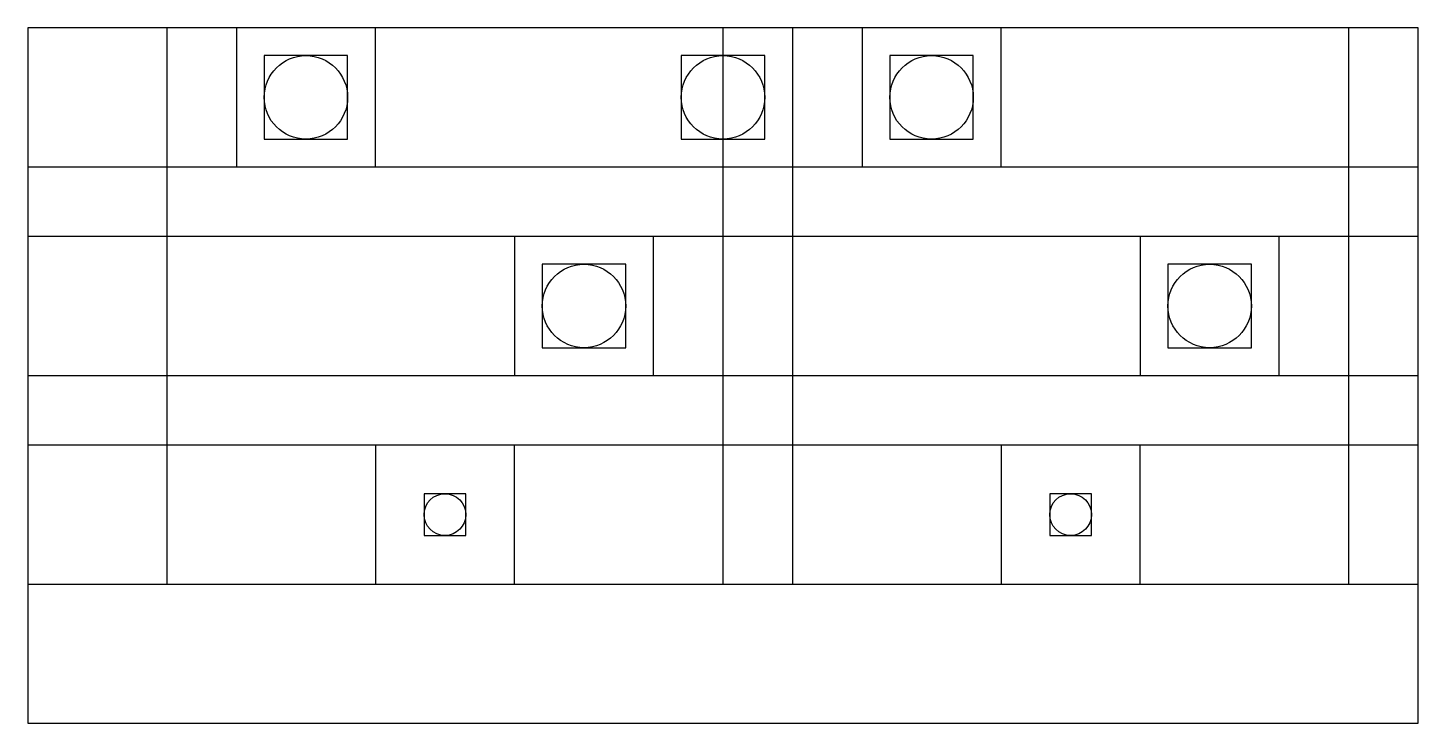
# Model space of a CAD drawing. Header units: millimetres. Extents: x 0 to 10, y 0 to 5.
import ezdxf

# ---------------------------------------------------------------- set-up
doc = ezdxf.new("R2010")
doc.units = ezdxf.units.MM
for name, color, linetype in [('Z0.0500mm_Copper', 7, 'CONTINUOUS'), ('Z0.6500mm_Copper', 7, 'CONTINUOUS'), ('Z1.0000mm_Copper', 7, 'CONTINUOUS'), ('Z1.0000mm_FR4', 7, 'CONTINUOUS'), ('Z1.0250mm_Copper', 7, 'CONTINUOUS'), ('Z1.2500mm_Copper', 7, 'CONTINUOUS'), ('Z1.3000mm_Copper', 7, 'CONTINUOUS'), ('Z1.6000mm_Copper', 7, 'CONTINUOUS'), ('Z1.9250mm_Copper', 7, 'CONTINUOUS'), ('Z1.9500mm_Component_Components', 7, 'CONTINUOUS'), ('Z1.9500mm_Copper', 7, 'CONTINUOUS')]:
    doc.layers.add(name, color=color, linetype=linetype)

msp = doc.modelspace()

# ---------------------------------------------------------------- linework, layer by layer
at = {"layer": 'Z0.0500mm_Copper', "color": 35, "true_color": 0xb87333}
msp.add_lwpolyline([(0, 4), (10, 4), (10, 5), (0, 5)], close=True, dxfattribs=at)
at = {"layer": 'Z0.6500mm_Copper', "color": 35, "true_color": 0xb87333}
msp.add_lwpolyline([(0, 2.5), (10, 2.5), (10, 3.5), (0, 3.5)], close=True, dxfattribs=at)
at = {"layer": 'Z1.0000mm_Copper', "color": 35, "true_color": 0xb87333}
for points in [[(1.7, 4.2), (2.3, 4.2), (2.3, 4.8), (1.7, 4.8)], [(4.7, 4.2), (5.3, 4.2), (5.3, 4.8), (4.7, 4.8)], [(6.2, 4.2), (6.8, 4.2), (6.8, 4.8), (6.2, 4.8)]]:
    msp.add_lwpolyline(points, close=True, dxfattribs=at)
at = {"layer": 'Z1.0000mm_FR4', "color": 97, "true_color": 0x2e7d32}
msp.add_lwpolyline([(0, 0), (10, 0), (10, 5), (0, 5)], close=True, dxfattribs=at)
at = {"layer": 'Z1.0000mm_FR4', "color": 0}
for centre, radius in [((2, 4.5), 0.3), ((5, 4.5), 0.3), ((5, 4.5), 0.3), ((6.5, 4.5), 0.3), ((4, 3), 0.3), ((8.5, 3), 0.3), ((3, 1.5), 0.15), ((7.5, 1.5), 0.15)]:
    msp.add_circle(centre, radius, dxfattribs=at)
at = {"layer": 'Z1.0250mm_Copper', "color": 35, "true_color": 0xb87333}
msp.add_lwpolyline([(4.7, 4.2), (5.3, 4.2), (5.3, 4.8), (4.7, 4.8)], close=True, dxfattribs=at)
at = {"layer": 'Z1.2500mm_Copper', "color": 35, "true_color": 0xb87333}
msp.add_lwpolyline([(0, 1), (10, 1), (10, 2), (0, 2)], close=True, dxfattribs=at)
at = {"layer": 'Z1.3000mm_Copper', "color": 35, "true_color": 0xb87333}
for points in [[(3.7, 2.7), (4.3, 2.7), (4.3, 3.3), (3.7, 3.3)], [(8.2, 2.7), (8.8, 2.7), (8.8, 3.3), (8.2, 3.3)]]:
    msp.add_lwpolyline(points, close=True, dxfattribs=at)
at = {"layer": 'Z1.6000mm_Copper', "color": 35, "true_color": 0xb87333}
for points in [[(2.85, 1.35), (3.15, 1.35), (3.15, 1.65), (2.85, 1.65)], [(7.35, 1.35), (7.65, 1.35), (7.65, 1.65), (7.35, 1.65)]]:
    msp.add_lwpolyline(points, close=True, dxfattribs=at)
at = {"layer": 'Z1.9250mm_Copper', "color": 35, "true_color": 0xb87333}
for points in [[(1.5, 4), (2.5, 4), (2.5, 5), (1.5, 5)], [(6, 4), (7, 4), (7, 5), (6, 5)], [(3.5, 2.5), (4.5, 2.5), (4.5, 3.5), (3.5, 3.5)], [(8, 2.5), (9, 2.5), (9, 3.5), (8, 3.5)], [(2.5, 1), (3.5, 1), (3.5, 2), (2.5, 2)], [(7, 1), (8, 1), (8, 2), (7, 2)]]:
    msp.add_lwpolyline(points, close=True, dxfattribs=at)
at = {"layer": 'Z1.9500mm_Component_Components', "color": 35, "true_color": 0xb87333}
for points in [[(1, 1), (5, 1), (5, 5), (1, 5)], [(1, 1), (5, 1), (5, 5), (1, 5)], [(5.5, 1), (9.5, 1), (9.5, 5), (5.5, 5)], [(5.5, 1), (9.5, 1), (9.5, 5), (5.5, 5)]]:
    msp.add_lwpolyline(points, close=True, dxfattribs=at)
at = {"layer": 'Z1.9500mm_Copper', "color": 35, "true_color": 0xb87333}
msp.add_lwpolyline([(0, 4), (10, 4), (10, 5), (0, 5)], close=True, dxfattribs=at)

doc.saveas('drawing.dxf')
